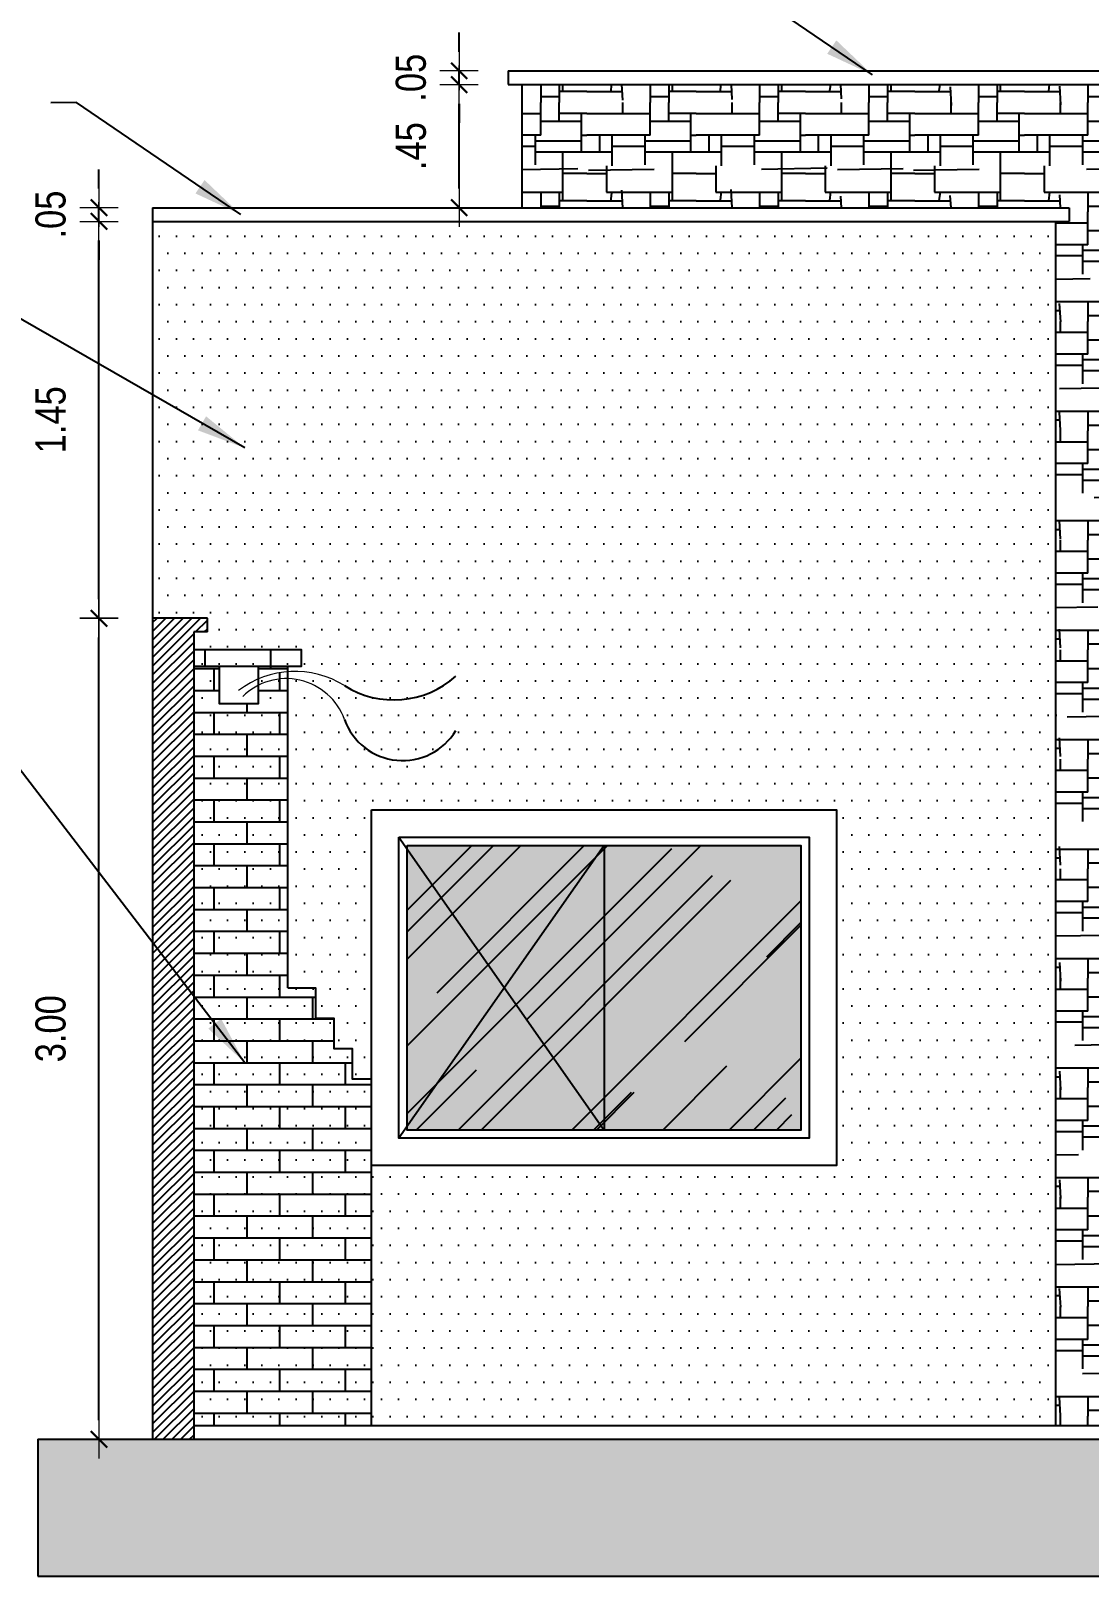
# Model space of a CAD drawing. Header units: millimetres. Extents: x -178 to 521, y -135 to 750.
# Drawn here: x -3.23 to 0.64, y 735.42 to 741.06 of the extents above; entities that cross this region are included whole.
import ezdxf

# ---------------------------------------------------------------- set-up
doc = ezdxf.new("R2010")
doc.units = ezdxf.units.MM
doc.header["$LTSCALE"] = 20
doc.header["$MEASUREMENT"] = 0
doc.header["$PDSIZE"] = -5
doc.linetypes.add('CONTINU', pattern=[0])
doc.linetypes.add('HIDDEN2', pattern=[0.1875, 0.125, -0.0625])
doc.layers.get('0').update_dxf_attribs({"linetype": 'CONTINUOUS'})
doc.layers.get('Defpoints').update_dxf_attribs({"linetype": 'CONTINUOUS'})
for name, color, linetype in [('alfa_145_colori', 7, 'CONTINUOUS'), ('COTA', 7, 'CONTINUOUS'), ('COTAS', 7, 'CONTINUOUS'), ('E-hatch', 8, 'CONTINUOUS')]:
    doc.layers.add(name, color=color, linetype=linetype)
for name, color, linetype, lineweight in [('AMBIENTACIÓN', 3, 'CONTINUOUS', 0), ('E-Cta-W', 7, 'CONTINUOUS', 20), ('E-Pen-C', 4, 'CONTINUOUS', 15), ('E-Pen-G', 3, 'CONTINUOUS', 30)]:
    doc.layers.add(name, color=color, linetype=linetype, lineweight=lineweight)
doc.styles.add('F2', font='ARIALN.TTF')
doc.dimstyles.new('DIMENSION-1', dxfattribs={"dimtxt": 0.11, "dimasz": 0.07, "dimexe": 1, "dimexo": 0, "dimgap": 0.12, "dimtad": 1, "dimzin": 7, "dimdsep": 46, "dimtxsty": 'F2', "dimblk1": 'TRACO', "dimblk2": 'TRACO', "dimsah": 1, "dimcen": 1, "dimse1": 1, "dimse2": 1, "dimclrd": 256, "dimclre": 256, "dimclrt": 6, "dimadec": 0, "dimazin": 0, "dimtfac": 1, "dimtix": 1, "dimtmove": 2, "dimatfit": 3, "dimldrblk": 'TRACO', "dimfxl": 1, "dimtolj": 1, "dimtzin": 0, "dimarcsym": 0})
doc.dimstyles.get("Standard").update_dxf_attribs({"dimtxt": 0.18, "dimasz": 0.18, "dimexe": 0.18, "dimexo": 0.0625, "dimgap": 0.09, "dimtad": 0, "dimtih": 1, "dimtoh": 1, "dimdec": 4, "dimzin": 0, "dimdsep": 46, "dimtxsty": 'Standard', "dimcen": 0.09, "dimadec": 0, "dimazin": 0, "dimtfac": 1, "dimtdec": 4, "dimtofl": 0, "dimtmove": 0, "dimatfit": 3, "dimfxl": 1, "dimtolj": 1, "dimtzin": 0, "dimarcsym": 0})
pattern_1 = [(0, (79.519806, 0), (0.03125, 0.0625), [0, -0.0625])]

# ---------------------------------------------------------------- blocks, each defined once
blk = doc.blocks.new('TRACO')
at = {"layer": 'E-Pen-C'}
for p, q in [((0, 1), (0, -1)), ((-1, 0), (1, 0))]:
    blk.add_line(p, q, dxfattribs=at)
at = {"layer": 'E-Pen-G'}
blk.add_line((-0.424, -0.424), (0.424, 0.424), dxfattribs=at)
blk = doc.blocks.new('*D654')
at = {"linetype": 'Continuous', "lineweight": -2}
blk.add_line((-2.9821, 735.9863), (-2.9821, 738.8463), dxfattribs=at)
at = {"layer": 'Defpoints', "color": 0, "linetype": 'Continuous'}
for p in [(-2.9821, 738.9163), (-2.7856, 738.9163), (-2.7856, 735.9163)]:
    blk.add_point(p, dxfattribs=at)
at = {"linetype": 'Continuous', "lineweight": -2, "xscale": 0.07, "yscale": 0.07, "zscale": 0.07}
for p, rotation in [((-2.9821, 738.9163), 90), ((-2.9821, 735.9163), 270)]:
    blk.add_blockref('TRACO', p, dxfattribs=dict(at, rotation=rotation))
at = {"color": 6, "linetype": 'Continuous', "insert": (-3.1583, 737.4163), "char_height": 0.11, "attachment_point": 5, "rotation": 90, "style": 'F2'}
blk.add_mtext('\\A1;3.00', dxfattribs=at)
blk = doc.blocks.new('*D655')
at = {"linetype": 'Continuous', "lineweight": -2}
blk.add_line((-2.9821, 738.9863), (-2.9821, 740.2963), dxfattribs=at)
at = {"layer": 'Defpoints', "color": 0, "linetype": 'Continuous'}
for p in [(-2.9821, 740.3663), (-2.7856, 740.3663), (-2.7856, 738.9163)]:
    blk.add_point(p, dxfattribs=at)
at = {"linetype": 'Continuous', "lineweight": -2, "xscale": 0.07, "yscale": 0.07, "zscale": 0.07}
for p, rotation in [((-2.9821, 740.3663), 90), ((-2.9821, 738.9163), 270)]:
    blk.add_blockref('TRACO', p, dxfattribs=dict(at, rotation=rotation))
at = {"color": 6, "linetype": 'Continuous', "insert": (-3.1583, 739.6413), "char_height": 0.11, "attachment_point": 5, "rotation": 90, "style": 'F2'}
blk.add_mtext('\\A1;1.45', dxfattribs=at)
blk = doc.blocks.new('*D656')
at = {"linetype": 'Continuous', "lineweight": -2}
for p, q in [((-2.9821, 740.4863), (-2.9821, 740.5563)), ((-2.9821, 740.3663), (-2.9821, 740.4163)), ((-2.9821, 740.2963), (-2.9821, 740.2263))]:
    blk.add_line(p, q, dxfattribs=at)
at = {"layer": 'Defpoints', "color": 0, "linetype": 'Continuous'}
for p in [(-2.9821, 740.4163), (-2.7856, 740.4163), (-2.7856, 740.3663)]:
    blk.add_point(p, dxfattribs=at)
at = {"linetype": 'Continuous', "lineweight": -2, "xscale": 0.07, "yscale": 0.07, "zscale": 0.07}
for p, rotation in [((-2.9821, 740.4163), 270), ((-2.9821, 740.3663), 90)]:
    blk.add_blockref('TRACO', p, dxfattribs=dict(at, rotation=rotation))
at = {"color": 6, "linetype": 'Continuous', "insert": (-3.1583, 740.3913), "char_height": 0.11, "attachment_point": 5, "rotation": 90, "style": 'F2'}
blk.add_mtext('\\A1;.05', dxfattribs=at)
blk = doc.blocks.new('*D657')
at = {"linetype": 'Continuous', "lineweight": -2}
blk.add_line((-1.6652, 740.4863), (-1.6652, 740.7963), dxfattribs=at)
at = {"layer": 'Defpoints', "color": 0, "linetype": 'Continuous'}
for p in [(-1.6652, 740.8663), (-1.4356, 740.8663), (-1.4356, 740.4163)]:
    blk.add_point(p, dxfattribs=at)
at = {"linetype": 'Continuous', "lineweight": -2, "xscale": 0.07, "yscale": 0.07, "zscale": 0.07}
for p, rotation in [((-1.6652, 740.8663), 90), ((-1.6652, 740.4163), 270)]:
    blk.add_blockref('TRACO', p, dxfattribs=dict(at, rotation=rotation))
at = {"color": 6, "linetype": 'Continuous', "insert": (-1.8411, 740.6413), "char_height": 0.11, "attachment_point": 5, "rotation": 90, "style": 'F2'}
blk.add_mtext('\\A1;.45', dxfattribs=at)
blk = doc.blocks.new('*D658')
at = {"linetype": 'Continuous', "lineweight": -2}
for p, q in [((-1.6652, 740.9863), (-1.6652, 741.0563)), ((-1.6652, 740.8663), (-1.6652, 740.9163)), ((-1.6652, 740.7963), (-1.6652, 740.7263))]:
    blk.add_line(p, q, dxfattribs=at)
at = {"layer": 'Defpoints', "color": 0, "linetype": 'Continuous'}
for p in [(-1.6652, 740.9163), (-1.4856, 740.9163), (-1.4356, 740.8663)]:
    blk.add_point(p, dxfattribs=at)
at = {"linetype": 'Continuous', "lineweight": -2, "xscale": 0.07, "yscale": 0.07, "zscale": 0.07}
for p, rotation in [((-1.6652, 740.9163), 270), ((-1.6652, 740.8663), 90)]:
    blk.add_blockref('TRACO', p, dxfattribs=dict(at, rotation=rotation))
at = {"color": 6, "linetype": 'Continuous', "insert": (-1.8413, 740.8913), "char_height": 0.11, "attachment_point": 5, "rotation": 90, "style": 'F2'}
blk.add_mtext('\\A1;.05', dxfattribs=at)

msp = doc.modelspace()

# ---------------------------------------------------------------- hatches: boundary and pattern name
at = {"linetype": 'Continuous'}
h = msp.add_hatch(dxfattribs=at)
h.set_pattern_fill('PATIO4', color=8, scale=0.4, style=0, pattern_type=2)
h.set_pattern_definition([(270, (0.212, 0.28), (0.4, -0.4), [0.108, -0.292]), (180, (0.232, 0.28), (-0.4, -0.4), [0.232, -0.168]), (0, (0, 0.36), (0.4, 0.4), [0.232, -0.168]), (0, (0.232, 0.332), (0.4, 0.4), [0.148, -0.252]), (90, (0.3, 0.332), (-0.4, 0.4), [0.068, -0.332]), (0, (0.212, 0.22), (0.4, 0.4), [0.188, -0.212]), (180, (0.3, 0.02), (-0.4, -0.4), [0.068, -0.332]), (270, (0.38, 0.36), (0.4, -0.4), [0.14, -0.26]), (0, (0.38, 0.28), (0.4, 0.4), [0.02, -0.38]), (270, (0.312, 0.22), (0.4, -0.4), [0.18, -0.22]), (0, (0, 0.22), (0.4, 0.4), [0.092, -0.308]), (270, (0.092, 0.28), (0.4, -0.4), [0.112, -0.288]), (180.9548, (0.312, 0.172), (-23.60000044446, -0.39998286928), [0.2400332, -23.7632996]), (180, (0.4, 0.36), (-0.4, -0.4), [0.1, -0.3]), (180, (0.4, 0.04), (-0.4, -0.4), [0.1, -0.3]), (270, (0.3, 0.068), (0.4, -0.4), [0.068, -0.332]), (0, (0, 0.04), (0.4, 0.4), [0.132, -0.268]), (273.3665, (0.128, 0.068), (0.40000438534, -6.3999997288), [0.0681176, -6.7436372]), (90, (0.048, 0.22), (-0.4, 0.4), [0.06, -0.34]), (180, (0.4, 0.14), (-0.4, -0.4), [0.088, -0.312]), (0, (0, 0.14), (0.4, 0.4), [0.072, -0.328]), (0, (0.072, 0.072), (0.4, 0.4), [0.24, -0.16]), (90, (0.132, 0.36), (-0.4, 0.4), [0.04, -0.36]), (0, (0.212, 0.26), (0.4, 0.4), [0.168, -0.232]), (0, (0.092, 0.24), (0.4, 0.4), [0.12, -0.28]), (270, (0.072, 0.168), (0.4, -0.4), [0.096, -0.304]), (262.875, (0.092, 0.072), (0.3999993128, 2.800000152), [0.0322492, -3.192654]), (90, (0.232, 0.28), (-0.4, 0.4), [0.12, -0.28]), (270, (0.232, 0.072), (0.4, -0.4), [0.072, -0.328])])
h.paths.add_polyline_path([(2.5644, 740.8663), (-1.4356, 740.8663), (-1.4356, 740.4163), (0.5644, 740.4163), (0.5644, 740.3663), (0.5144, 740.3663), (0.5144, 735.9663), (0.907, 735.9663), (0.907, 738.6163), (2.3066, 738.6163), (2.3066, 735.9663), (2.5644, 735.9663)])
h = msp.add_hatch()
h.set_pattern_fill('DOTS', color=6, style=0)
h.set_pattern_definition(pattern_1)
h.paths.add_polyline_path([(-2.2414, 738.8005), (-2.2414, 738.7409), (-2.2914, 738.7409), (-2.2914, 737.5655), (-2.1899, 737.5655), (-2.1899, 737.4547), (-2.123, 737.4547), (-2.123, 737.344), (-2.0561, 737.344), (-2.0561, 737.2332), (-1.9856, 737.2332), (-1.9856, 738.2163), (-0.2856, 738.2163), (-0.2856, 736.9163), (-1.9869, 736.9163), (-1.9869, 735.9663), (0.5144, 735.9663), (0.5144, 740.3663), (-2.7856, 740.3663), (-2.7856, 738.9163), (-2.5856, 738.9163), (-2.5856, 738.8663), (-2.6356, 738.8663), (-2.6356, 738.8005)])
h = msp.add_hatch()
h.set_pattern_fill('DOTS,_O', color=4)
h.set_pattern_definition(pattern_1)
h.paths.add_polyline_path([(-2.2914, 738.7409), (-2.3995, 738.7409), (-2.3995, 738.6942, -0.082685), (-2.2914, 738.721)])
h.paths.add_polyline_path([(-2.2414, 738.8005), (-2.6356, 738.8005), (-2.6356, 738.7409), (-2.2414, 738.7409)])
h = msp.add_hatch()
h.set_pattern_fill('DOTS,_O', color=4)
h.set_pattern_definition(pattern_1)
h.paths.add_polyline_path([(-2.2914, 738.6955, 0.124316), (-2.3995, 738.6712), (-2.3995, 738.6039), (-2.5412, 738.6039), (-2.5412, 738.7409), (-2.6356, 738.7409), (-2.6356, 735.9663), (-1.9869, 735.9663), (-1.9869, 737.2332), (-2.0561, 737.2332), (-2.0561, 737.344), (-2.123, 737.344), (-2.123, 737.4547), (-2.1899, 737.4547), (-2.1899, 737.5655), (-2.2914, 737.5655)])
h.paths.add_polyline_path([(-2.2914, 738.6955), (-2.2914, 738.721, 0.082685), (-2.3995, 738.6942), (-2.3995, 738.6712, -0.124316)], flags=17)
at = {"layer": 'alfa_145_colori'}
h = msp.add_hatch(color=254, dxfattribs=at)
h.set_gradient(color1=(194, 211, 224), one_color=1, tint=1, name='CURVED')
h.paths.add_polyline_path([(-1.1356, 738.0863), (-1.8556, 738.0863), (-1.8556, 738.0735), (-1.5001, 737.5663)])
h.paths.add_polyline_path([(-1.8556, 738.0735), (-1.8556, 737.0591), (-1.5001, 737.5663)])
h.paths.add_polyline_path([(-1.5001, 737.5663), (-1.8556, 737.0591), (-1.8556, 737.0463), (-1.1356, 737.0463)])
h.paths.add_polyline_path([(-1.1356, 738.0863), (-1.5001, 737.5663), (-1.1356, 737.0463)])
h.paths.add_polyline_path([(-0.4156, 738.0863), (-1.1356, 738.0863), (-1.1356, 737.0463), (-0.4156, 737.0463)])
at = {"layer": 'COTA', "linetype": 'Continuous'}
h = msp.add_hatch(dxfattribs=at)
h.set_pattern_fill('AR-BRSTD', scale=0.03, style=0)
h.set_pattern_definition([(0, (80.56648, 0), (0, 0.08001), []), (90, (80.56648, 0), (-0.12, 0.08001), [0.08001, -0.08001])])
h.paths.add_polyline_path([(-2.2914, 738.7409), (-2.3995, 738.7409), (-2.3995, 738.6942, -0.082685), (-2.2914, 738.721)])
h.paths.add_polyline_path([(-2.2414, 738.8005), (-2.6356, 738.8005), (-2.6356, 738.7409), (-2.2414, 738.7409)])
h = msp.add_hatch(dxfattribs=at)
h.set_pattern_fill('AR-BRSTD', scale=0.03, style=0)
h.set_pattern_definition([(0, (79.51981, -2e-13), (0, 0.08001), []), (90, (79.51981, -2e-13), (-0.12, 0.08001), [0.08001, -0.08001])])
h.paths.add_polyline_path([(-2.2914, 738.6955, 0.124316), (-2.3995, 738.6712), (-2.3995, 738.6039), (-2.5412, 738.6039), (-2.5412, 738.7409), (-2.6356, 738.7409), (-2.6356, 735.9663), (-1.9869, 735.9663), (-1.9869, 737.2332), (-2.0561, 737.2332), (-2.0561, 737.344), (-2.123, 737.344), (-2.123, 737.4547), (-2.1899, 737.4547), (-2.1899, 737.5655), (-2.2914, 737.5655)])
h.paths.add_polyline_path([(-2.2914, 738.721, 0.082685), (-2.3995, 738.6942), (-2.3995, 738.6712, -0.124316), (-2.2914, 738.6955)], flags=17)
h = msp.add_hatch(dxfattribs=at)
h.set_pattern_fill('AR-RROOF', color=8, scale=0.35, angle=45, style=0)
h.set_pattern_definition([(45, (79.59512, -9.2879), (0.29698485, 0.7919596), [5.25, -0.7, 1.75, -0.35]), (45, (79.80053, -8.835), (-0.57664558, 0.08167083), [1.05, -0.1155, 2.1, -0.2625]), (45, (79.5085, -8.95378), (1.1211178, 1.45275088), [2.8, -0.49, 1.4, -0.35])])
h.paths.add_polyline_path([(-1.1356, 738.0863), (-1.8556, 738.0863), (-1.8556, 738.0735), (-1.5001, 737.5663)])
h.paths.add_polyline_path([(-1.8556, 738.0735), (-1.8556, 737.0591), (-1.5001, 737.5663)])
h.paths.add_polyline_path([(-1.5001, 737.5663), (-1.8556, 737.0591), (-1.8556, 737.0463), (-1.1356, 737.0463)])
h.paths.add_polyline_path([(-1.1356, 738.0863), (-1.5001, 737.5663), (-1.1356, 737.0463)])
h.paths.add_polyline_path([(-0.4156, 738.0863), (-1.1356, 738.0863), (-1.1356, 737.0463), (-0.4156, 737.0463)])
at = {"layer": 'COTAS', "linetype": 'CONTINU'}
h = msp.add_hatch(dxfattribs=at)
h.set_pattern_fill('ANSI38', color=8, scale=0.25, style=0)
h.set_pattern_definition([(45, (79.519806, 0), (-0.0220970869, 0.0220970869), []), (135, (79.519806, 0), (-0.0662912607, 0.0220970869), [0.078125, -0.046875])])
h.paths.add_polyline_path([(4.6127, 735.9163), (-3.2053, 735.9163), (-3.2053, 735.4163), (4.6127, 735.4163)])
at = {"layer": 'E-hatch'}
h = msp.add_hatch(dxfattribs=at)
h.set_pattern_fill('ANSI31', color=256, scale=0.18, style=0)
h.set_pattern_definition([(45, (79.519806, 0), (-0.0159099026, 0.0159099026), [])])
h.paths.add_polyline_path([(-2.6356, 738.8663), (-2.5856, 738.8663), (-2.5856, 738.9163), (-2.7856, 738.9163), (-2.7856, 735.9163), (-2.6356, 735.9163)])
h.paths.add_polyline_path([(4.0644, 735.9163), (4.2144, 735.9163), (4.2144, 738.9163), (4.0144, 738.9163), (4.0144, 738.8663), (4.0644, 738.8663)])

# ---------------------------------------------------------------- linework, layer by layer
at = {"color": 2, "linetype": 'Continuous'}
for p, q in [((-1.4856, 740.9163), (2.6144, 740.9163)), ((-1.4856, 740.9163), (-1.4856, 740.8663)), ((-1.4856, 740.8663), (2.6144, 740.8663)), ((-1.4356, 740.8663), (-1.4356, 740.4163)), ((-2.2914, 737.5655, -0.2465), (-2.2914, 738.7409, -0.2465))]:
    msp.add_line(p, q, dxfattribs=at)
at = {"color": 5, "linetype": 'Continuous'}
for p, q in [((-2.7856, 740.4163), (-2.7856, 735.9163)), ((-2.7856, 740.4163), (0.5644, 740.4163)), ((-2.7856, 740.3663), (0.5644, 740.3663)), ((0.5144, 740.3663), (0.5144, 735.9663)), ((0.5644, 740.4163), (0.5644, 740.3663)), ((-2.7856, 738.9163), (-2.7856, 735.9163)), ((-2.5856, 738.9163), (-2.7856, 738.9163)), ((-2.5856, 738.8663), (-2.5856, 738.9163)), ((-2.6356, 738.8663), (-2.6356, 735.9163)), ((-2.6356, 738.8663), (-2.6356, 735.9163)), ((-2.5856, 738.8663), (-2.6356, 738.8663)), ((-2.6356, 735.9663), (1.1144, 735.9663))]:
    msp.add_line(p, q, dxfattribs=at)
at = {"color": 8, "linetype": 'HIDDEN2'}
for p, q in [((-1.8856, 738.1163), (-1.1356, 737.0463)), ((-1.1356, 738.0863), (-1.8856, 737.0163))]:
    msp.add_line(p, q, dxfattribs=at)
at = {"color": 8, "linetype": 'Continuous'}
for p, q in [((-1.1356, 738.0863), (-1.1356, 737.0463)), ((-3.2053, 735.9163), (-3.2053, 735.4163))]:
    msp.add_line(p, q, dxfattribs=at)
at = {"color": 1, "linetype": 'Continuous'}
msp.add_line((-3.2053, 735.9163), (4.6127, 735.9163), dxfattribs=at)
at = {"color": 2, "linetype": 'Continuous'}
for points in [[(-2.6356, 738.7409), (-2.2414, 738.7409), (-2.2414, 738.8005), (-2.6356, 738.8005)], [(-2.5412, 738.7409), (-2.3995, 738.7409), (-2.3995, 738.6039), (-2.5412, 738.6039)]]:
    msp.add_lwpolyline(points, close=True, dxfattribs=at)
at = {"color": 7, "linetype": 'Continuous'}
for points in [[(-1.9856, 738.2163), (-0.2856, 738.2163), (-0.2856, 736.9163), (-1.9856, 736.9163)], [(-1.8856, 738.1163), (-0.3856, 738.1163), (-0.3856, 737.0163), (-1.8856, 737.0163)]]:
    msp.add_lwpolyline(points, close=True, dxfattribs=at)
at = {"color": 8, "linetype": 'Continuous'}
msp.add_lwpolyline([(-1.8556, 738.0863), (-0.4156, 738.0863), (-0.4156, 737.0463), (-1.8556, 737.0463)], close=True, dxfattribs=at)
at = {"color": 2, "linetype": 'Continuous'}
msp.add_lwpolyline([(-2.2914, 737.5655), (-2.1899, 737.5655), (-2.1899, 737.4547), (-2.123, 737.4547), (-2.123, 737.344), (-2.0561, 737.344), (-2.0561, 737.2332), (-1.9869, 737.2332), (-1.9869, 735.9663)], dxfattribs=at)
at = {"layer": 'AMBIENTACIÓN', "color": 8, "lineweight": 13}
for centre, radius, start, end in [((-2.2649, 738.3831), 0.339, 57.827, 127.5649), ((-2.2972, 738.4694), 0.2262, 19.7695, 134.6926)]:
    msp.add_arc(centre, radius, start, end, dxfattribs=at)
at = {"layer": 'COTAS', "color": 8, "linetype": 'CONTINU'}
msp.add_line((-3.2053, 735.4163), (4.6127, 735.4163), dxfattribs=at)
at = {"layer": 'COTAS', "color": 8}
for centre, radius, start, end in [((-1.9039, 738.9569), 0.339, 237.827, 311.9573), ((-1.8715, 738.6224), 0.2262, 199.7695, 329.1684)]:
    msp.add_arc(centre, radius, start, end, dxfattribs=at)

# ---------------------------------------------------------------- dimensions: what is measured, and where the dimension line sits
at = {"color": 8, "linetype": 'Continuous'}
for base, p1, p2, picture, middle in [((-1.6652, 740.9163), (-1.4356, 740.8663), (-1.4856, 740.9163), '*D658', (-1.8413, 740.8913)), ((-1.6652, 740.8663), (-1.4356, 740.4163), (-1.4356, 740.8663), '*D657', (-1.8411, 740.6413)), ((-2.9821, 740.4163), (-2.7856, 740.3663), (-2.7856, 740.4163), '*D656', (-3.1583, 740.3913)), ((-2.9821, 740.3663), (-2.7856, 738.9163), (-2.7856, 740.3663), '*D655', (-3.1583, 739.6413)), ((-2.9821, 738.9163), (-2.7856, 735.9163), (-2.7856, 738.9163), '*D654', (-3.1583, 737.4163))]:
    dim = msp.add_linear_dim(base=base, p1=p1, p2=p2, angle=90, dimstyle='DIMENSION-1', override={"dimfxl": 0.15}, dxfattribs=at)
    dim.commit()
    dim.dimension.update_dxf_attribs({"geometry": picture, "text_midpoint": middle})

# ---------------------------------------------------------------- leaders
at = {"layer": 'E-Cta-W', "color": 4}
for points in [[(-0.1542, 740.9018), (-0.7548, 741.3112), (-0.8475, 741.3094)], [(-2.4638, 740.3915), (-3.0644, 740.8008), (-3.1572, 740.7991)], [(-2.4491, 739.5386), (-3.5154, 740.1525), (-3.6082, 740.1507)], [(-2.4491, 737.2919), (-3.5154, 738.6819), (-3.6082, 738.6802)]]:
    msp.add_leader(points, dimstyle='Standard', dxfattribs=at)

doc.saveas('drawing.dxf')
